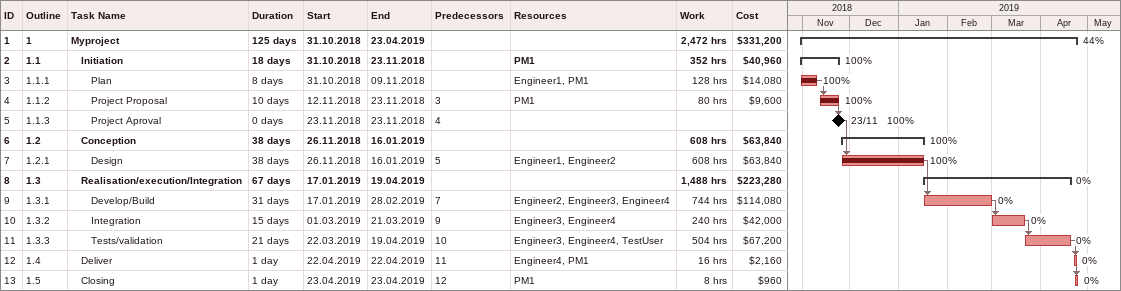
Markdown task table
| ID | WBS | Task | Duration | Start | Finish | Predecessors | Resources | % complete | Work (h) | Cost ($) |
|---|---|---|---|---|---|---|---|---|---|---|
| 1 | 1 | **Myproject** | 125d | 2018-10-31 | 2019-04-23 |  |  | 44 | 2472 | 331200 |
| 2 | 1.1 | **Initiation** | 18d | 2018-10-31 | 2018-11-23 |  | PM1 | 100 | 352 | 40960 |
| 3 | 1.1.1 | Plan | 8d | 2018-10-31 | 2018-11-09 |  | Engineer1, PM1 | 100 | 128 | 14080 |
| 4 | 1.1.2 | Project Proposal | 10d | 2018-11-12 | 2018-11-23 | 3 | PM1 | 100 | 80 | 9600 |
| 5 | 1.1.3 | Project Aproval | 0d | 2018-11-23 | 2018-11-23 | 4 |  | 100 |  |  |
| 6 | 1.2 | **Conception** | 38d | 2018-11-26 | 2019-01-16 |  |  | 100 | 608 | 63840 |
| 7 | 1.2.1 | Design | 38d | 2018-11-26 | 2019-01-16 | 5 | Engineer1, Engineer2 | 100 | 608 | 63840 |
| 8 | 1.3 | **Realisation/execution/Integration** | 67d | 2019-01-17 | 2019-04-19 |  |  | 0 | 1488 | 223280 |
| 9 | 1.3.1 | Develop/Build | 31d | 2019-01-17 | 2019-02-28 | 7 | Engineer2, Engineer3, Engineer4 | 0 | 744 | 114080 |
| 10 | 1.3.2 | Integration | 15d | 2019-03-01 | 2019-03-21 | 9 | Engineer3, Engineer4 | 0 | 240 | 42000 |
| 11 | 1.3.3 | Tests/validation | 21d | 2019-03-22 | 2019-04-19 | 10 | Engineer3, Engineer4, TestUser | 0 | 504 | 67200 |
| 12 | 1.4 | Deliver | 1d | 2019-04-22 | 2019-04-22 | 11 | Engineer4, PM1 | 0 | 16 | 2160 |
| 13 | 1.5 | Closing | 1d | 2019-04-23 | 2019-04-23 | 12 | PM1 | 0 | 8 | 960 |
